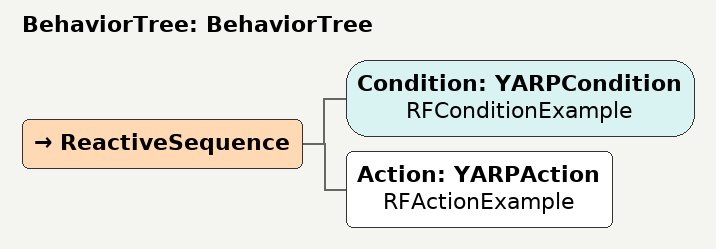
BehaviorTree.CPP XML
<?xml version="1.0"?>
<!--
 Copyright (C) 2020 Fondazione Istituto Italiano di Tecnologia (IIT)
 All Rights Reserved.
-->
<root main_tree_to_execute="BehaviorTree">
    <BehaviorTree ID="BehaviorTree">
        <ReactiveSequence>
          <Condition ID="YARPCondition" name="RFConditionExample"/>
          <Action ID="YARPAction" name="RFActionExample"/>
        </ReactiveSequence>
    </BehaviorTree>
</root>
